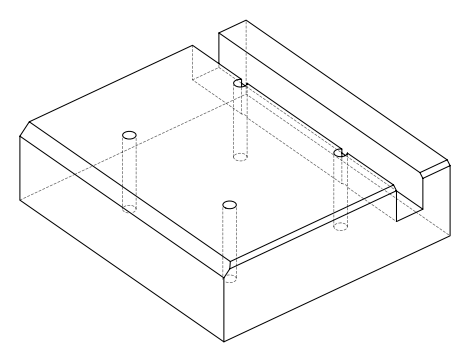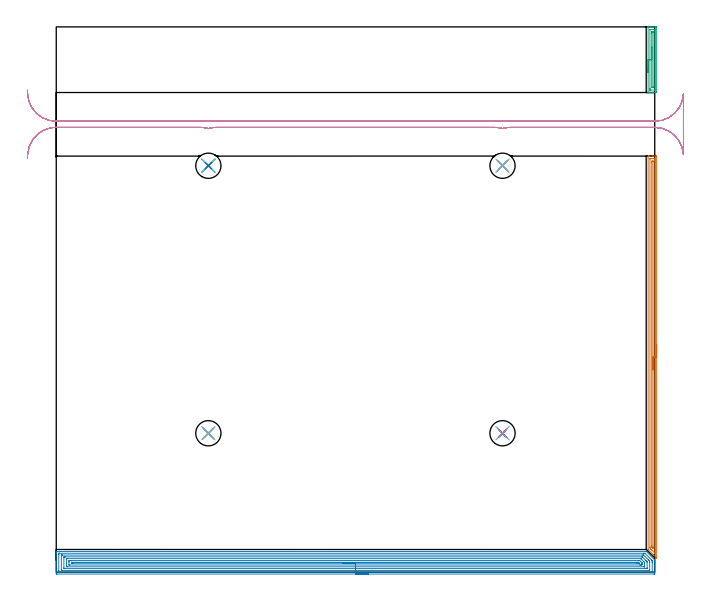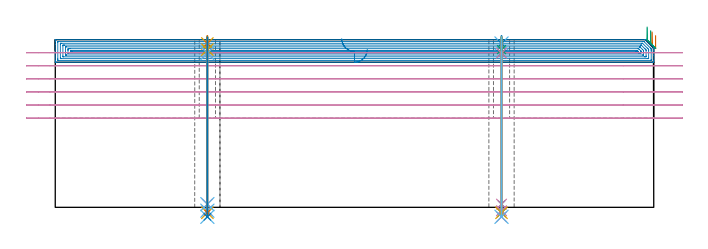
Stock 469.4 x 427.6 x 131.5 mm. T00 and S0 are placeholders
(PLAN: 24 operations, 18 tool changes, 58.4 min)
(1 AREA_MILL | FG_CHAMFER_SURFACE | UGT0205_001 | 7.67 min | 7278 mm3)
(2 AREA_MILL_1 | FG_CHAMFER_SURFACE_1 | UGT0205_001 | 26.44 min | 73337 mm3)
(3 AREA_MILL_2 | FG_CHAMFER_SURFACE_2 | UGT0205_001 | 1.41 min | 1255 mm3)
(4 MILL_RECTANGULAR_SLOT | SLOT_RECTANGULAR | UGT0201_009 | Follow Part, ap 11.25, ae 75% | 15.69 min | 1438585 mm3)
(5 SPOT_DRILL | STEP1HOLE | NXT0321_9005460120000 | 0.05 min | 287 mm3)
(6 SPOT_DRILL_1 | STEP1HOLE_1 | NXT0321_9005460120000 | 0.05 min | 86 mm3)
(7 SPOT_DRILL_2 | STEP1HOLE_2 | NXT0321_9005460120000 | 0.05 min | 330 mm3)
(8 SPOT_DRILL_3 | STEP1HOLE_3 | NXT0321_9005460120000 | 0.05 min | 132 mm3)
(9 DRILL_BLIND_HOLE_INTO_CENTER | STEP1HOLE | NXT0301_023 | 0.04 min | 211 mm3)
(10 GUN_DRILL_THROUGH_HOLE | STEP1HOLE | UGT0307_001 | 0.58 min | 2456 mm3)
(11 SPADE_DRILL_TO_ENLARGE_THROUGH_HOLE | STEP1HOLE | UGT0306_003 | 0.55 min | 13242 mm3)
(12 DRILL_TO_ENLARGE_THROUGH_HOLE | STEP1HOLE | UGT0301_264 | 0.57 min | 24262 mm3)
(13 DRILL_BLIND_HOLE_INTO_CENTER_1 | STEP1HOLE_1 | NXT0301_023 | 0.04 min | 22 mm3)
(14 GUN_DRILL_THROUGH_HOLE_1 | STEP1HOLE_1 | UGT0307_001 | 0.58 min | 2466 mm3)
(15 SPADE_DRILL_TO_ENLARGE_THROUGH_HOLE_1 | STEP1HOLE_1 | UGT0306_003 | 0.55 min | 13537 mm3)
(16 DRILL_TO_ENLARGE_THROUGH_HOLE_1 | STEP1HOLE_1 | UGT0301_264 | 0.57 min | 24507 mm3)
(17 DRILL_BLIND_HOLE_INTO_CENTER_2 | STEP1HOLE_2 | NXT0301_023 | 0.04 min | 29 mm3)
(18 GUN_DRILL_THROUGH_HOLE_2 | STEP1HOLE_2 | UGT0307_001 | 0.58 min | 2188 mm3)
(19 SPADE_DRILL_TO_ENLARGE_THROUGH_HOLE_2 | STEP1HOLE_2 | UGT0306_003 | 0.55 min | 13485 mm3)
(20 DRILL_TO_ENLARGE_THROUGH_HOLE_2 | STEP1HOLE_2 | UGT0301_264 | 0.57 min | 22598 mm3)
(21 DRILL_BLIND_HOLE_INTO_CENTER_3 | STEP1HOLE_3 | NXT0301_023 | 0.04 min | 216 mm3)
(22 GUN_DRILL_THROUGH_HOLE_3 | STEP1HOLE_3 | UGT0307_001 | 0.58 min | 2453 mm3)
(23 SPADE_DRILL_TO_ENLARGE_THROUGH_HOLE_3 | STEP1HOLE_3 | UGT0306_003 | 0.55 min | 13112 mm3)
(24 DRILL_TO_ENLARGE_THROUGH_HOLE_3 | STEP1HOLE_3 | UGT0301_264 | 0.57 min | 23094 mm3)
(TOOL UGT0205_001 | Chamfer Mill 20 x 3 x 45 deg. | D20 FL50 Z2)
(TOOL UGT0201_009 | End Mill 45 mm | D45 FL63 Z6)
(TOOL NXT0321_9005460120000 | NC Spot Drill, 142deg, 12mm, Carbide, Uncoated | D12 PA142 FL30 Z2)
(TOOL NXT0301_023 | Carbide Drill 5.2mm [860.1-0520-016A1-MM 2214] | D5.2 PA140 FL28 Z2)
(TOOL UGT0307_001 | Gun Drill 5 mm | D5 PA130 FL24 Z1)
(TOOL UGT0306_003 | Spade Drill 12.5mm | D12.5 PA132 FL10 Z2)
(TOOL UGT0301_264 | Twist Drill 19.8 mm | D19.8 PA118 FL140 Z2)
(OP 1 AREA_MILL)
G17 G21 G94 G90
T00 M6
G54
G17 G0 G90 X470.9 Y178.65 S1061 M3
G43 Z141.5 H0
Z134.8
G94 G1 Y178.612 Z133.928 F250.
Y178.498 Z133.063
Y178.309 Z132.212
Y178.047 Z131.38
Y177.713 Z130.574
Y177.31 Z129.8
Y176.842 Z129.064
Y176.31 Z128.372
Y175.721 Z127.729
Y175.078 Z127.14
Y174.386 Z126.608
Y173.65 Z126.14
Y172.876 Z125.737
Y172.07 Z125.403
Y171.238 Z125.141
Y170.386 Z124.952
Y169.522 Z124.838
Y168.65 Z124.8
Y11.128
X470.899 Y11.1 Z124.799
X470.893 Y11.006 Z124.796
X470.885 Y11.01 Z124.804
X470.742 Y11.157 Z124.956
X470.598 Y11.3 Z125.098
X470.461 Y11.438 Z125.237
X470.295 Y11.603 Z125.402
X468.511 Y13.388 Z127.187
X464.496 Y17.403 Z131.203
X464.265 Y17.637 Z131.431
X464.203 Y17.706 Z131.489
X464.2 Y17.849 Z131.5
Y326.143
X464.202 Y326.29 Z131.488
X464.304 Y326.296 Z131.388
X464.413 Y326.3 Z131.286
X464.759 Z130.94
X465.373 Z130.322
X467.422 Z128.276
X467.985 Z127.709
X468.574 Z127.121
X470.316 Z125.381
X470.598 Y326.296 Z125.099
X470.893 Y326.29 Z124.803
X470.897 Y326.003 Z124.801
X470.899 Y325.697
X470.9 Y168.65 Z124.8
X469.486 Z126.214
X469.485 Y15.173 Z126.215
X469.484 Y14.999 Z126.216
X469.481 Y14.912 Z126.219
X469.48 Y14.885 Z126.22
X469.458 Y14.904 Z126.242
X469.179 Y15.173 Z126.521
X467.115 Y17.235 Z128.585
X466.501 Y17.85 Z129.199
X466.244 Y18.109 Z129.456
X465.621 Y18.742 Z130.079
X465.616 Y19.385 Z130.084
X465.615 Y19.634 Z130.085
Y323.912
X465.617 Y324.234 Z130.083
X465.619 Y324.274 Z130.081
X465.62 Y324.286 Z130.08
X465.639 Y324.29 Z130.061
X465.739 Y324.296 Z129.961
X465.866 Y324.299 Z129.834
X468.856 Y324.3 Z126.844
X469.35 Y324.298 Z126.35
X469.454 Y324.293 Z126.246
X469.473 Y324.291 Z126.227
X469.479 Y324.256 Z126.221
X469.482 Y324.163 Z126.218
X469.485 Y323.912 Z126.215
X469.486 Y323.267 Z126.214
Y323.02
Y168.65
X468.072 Z127.628
X468.071 Y19.546 Z127.629
X468.069 Y18.742 Z127.631
X468.061 Z127.639
X467.985 Y18.815 Z127.715
X467.165 Y19.634 Z128.535
X467.115 Y19.687 Z128.585
X467.066 Y19.741 Z128.634
X467.044 Y19.767 Z128.656
X467.036 Y19.909 Z128.664
X467.031 Y20.262 Z128.669
X467.029 Y20.438 Z128.671
X467.028 Y321.323 Z128.672
X467.031 Y322.127 Z128.669
X467.032 Y322.211 Z128.668
X467.037 Y322.29 Z128.663
X467.115 Y322.292 Z128.585
X467.818 Y322.299 Z127.882
X467.985 Z127.715
X468.041 Y322.296 Z127.659
X468.06 Y322.292 Z127.64
X468.064 Y322.289 Z127.636
X468.067 Y322.274 Z127.633
X468.07 Y322.216 Z127.63
X468.071 Y322.127 Z127.629
X468.072 Y322.039 Z127.628
Y168.65
Y167.778 Z127.666
Y166.914 Z127.78
Y166.062 Z127.969
Y165.23 Z128.232
Y164.424 Z128.565
Y163.65 Z128.968
Y162.914 Z129.437
Y162.222 Z129.968
Y161.579 Z130.557
Y160.99 Z131.201
Y160.458 Z131.893
Y159.99 Z132.628
Y159.587 Z133.402
Y159.253 Z134.208
Y158.991 Z135.04
Y158.802 Z135.892
Y158.688 Z136.757
Y158.65 Z137.628
G0 Z141.5
M5
M2
(OP 2 AREA_MILL_1)
G17 G21 G94 G90
T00 M6
G54
G17 G0 G90 X244.7 Y-1.5 S1061 M3
G43 Z141.5 H0
Z123.8
G94 G1 X244.662 Z122.928 F250.
X244.548 Z122.064
X244.359 Z121.212
X244.097 Z120.38
X243.763 Z119.574
X243.36 Z118.8
X242.892 Z118.064
X242.36 Z117.372
X241.771 Z116.729
X241.128 Z116.14
X240.436 Z115.608
X239.7 Z115.14
X238.926 Z114.737
X238.12 Z114.403
X237.288 Z114.141
X236.437 Z113.952
X235.572 Z113.838
X234.7 Z113.8
X0.619
X0.152 Y-1.495 Z113.803
X0.009 Y-1.492 Z113.806
X0.005 Y-1.034 Z114.264
X0. Y-0.422 Z114.875
Y12.475 Z127.77
Y14.851 Z130.146
Y15.533 Z130.833
Y15.84 Z131.14
X0.007 Y16.191 Z131.482
X0.008 Y16.197 Z131.488
X0.172 Y16.2 Z131.5
X462.527
X462.696 Y16.195 Z131.49
X462.722 Y16.178 Z131.478
X469.227 Y9.673 Z124.971
X469.341 Y9.556 Z124.854
X469.39 Y9.504 Z124.802
X469.4 Y8.875 Z124.174
Y7.451 Z122.747
Y4.002 Z119.298
Y-0.422 Z114.875
X469.395 Y-1.034 Z114.264
X469.391 Y-1.492 Z113.806
X469.248 Y-1.495 Z113.803
X468.781 Y-1.5 Z113.8
X234.7
Y-0.086 Z115.214
X2.406 Y-0.085 Z115.215
X2.339
X2.027 Y-0.079 Z115.221
X2.01 Y0.022 Z115.322
X2.003 Y0.247 Z115.547
X2.001 Y0.731 Z116.031
X2. Y1.132 Z116.432
X2.001 Y13.969 Z129.269
X2.003 Y14.367 Z129.667
X2.01 Y14.768 Z130.068
X2.024 Y14.779 Z130.079
X2.045 Y14.782 Z130.082
X2.096 Y14.784 Z130.084
X2.199 Y14.785 Z130.085
X2.406 Y14.786 Z130.086
X460.806 Y14.785 Z130.085
X461.633 Y14.78 Z130.08
X461.655 Y14.779 Z130.079
X461.68 Y14.759 Z130.059
X461.737 Y14.708 Z130.008
X461.846 Y14.603 Z129.903
X466.894 Y9.556 Z124.856
X466.994 Y9.455 Z124.755
X467.378 Y9.06 Z124.36
X467.39 Y8.674 Z123.974
X467.398 Y8.275 Z123.575
X467.399 Y7.791 Z123.091
X467.4 Y7.39 Z122.69
X467.399 Y0.731 Z116.031
X467.397 Y0.333 Z115.633
X467.39 Y-0.068 Z115.232
X467.376 Y-0.079 Z115.221
X467.355 Y-0.082 Z115.218
X467.304 Y-0.084 Z115.216
X467.201 Y-0.085 Z115.215
X466.994 Y-0.086 Z115.214
X234.7
Y1.328 Z116.628
X4.482 Y1.329 Z116.629
X4.193 Y1.33 Z116.63
X4.097 Y1.332 Z116.632
X4.023 Y1.335 Z116.635
X4.01 Y1.34 Z116.64
X4.006 Y1.369 Z116.669
X4.003 Y1.423 Z116.723
X4.001 Y1.614 Z116.914
X4. Y1.804 Z117.104
Y12.394 Z127.694
X4.001 Y13.086 Z128.386
X4.003 Y13.273 Z128.573
X4.01 Y13.339 Z128.639
X4.02 Y13.365 Z128.665
X4.049 Y13.366 Z128.666
X4.193 Y13.369 Z128.669
X4.798 Y13.371 Z128.671
X5.086
X459.846
X460.455 Y13.368 Z128.668
X460.594 Y13.364 Z128.664
X460.627 Y13.362 Z128.662
X460.676 Y13.318 Z128.618
X460.74 Y13.26 Z128.56
X464.445 Y9.556 Z124.856
X465.207 Y8.79 Z124.09
X465.316 Y8.674 Z123.974
X465.39 Y8.576 Z123.876
X465.396 Y8.487 Z123.787
X465.399 Y7.791 Z123.091
X465.4 Y7.601 Z122.901
X465.399 Y1.614 Z116.914
X465.397 Y1.426 Z116.726
X465.39 Y1.361 Z116.661
X465.38 Y1.335 Z116.635
X465.351 Y1.334 Z116.634
X465.207 Y1.331 Z116.631
X464.602 Y1.329 Z116.629
X464.314 Y1.328 Z116.628
X234.7
Y2.743 Z118.043
X6.623
X6.128 Y2.748 Z118.048
X6.015 Y2.75 Z118.05
X6.009 Y2.944 Z118.244
X6. Y3.359 Z118.659
Y11.321 Z126.621
X6.01 Y11.752 Z127.052
X6.024 Y11.95 Z127.25
X6.233 Y11.953 Z127.253
X6.873 Y11.957 Z127.257
X7.123
X459.203 Y11.956 Z127.256
X459.524 Y11.952 Z127.252
X459.562 Y11.95 Z127.25
X459.605 Y11.935 Z127.235
X459.712 Y11.833 Z127.133
X459.846 Y11.704 Z127.004
X462.527 Y9.024 Z124.324
X462.874 Y8.674 Z123.974
X463.212 Y8.327 Z123.627
X463.39 Y8.132 Z123.432
X463.4 Y7.791 Z123.091
Y3.379 Z118.679
X463.39 Y2.948 Z118.248
X463.376 Y2.75 Z118.05
X463.167 Y2.746 Z118.046
X462.527 Y2.743 Z118.043
X462.277
X234.7
Y4.157 Z119.457
X8.66
X8.555 Y4.159 Z119.459
X8.344 Y4.164 Z119.464
X8.01 Y4.175 Z119.475
X8.008 Y4.261 Z119.561
X8.001 Y4.913 Z120.213
Y10.208 Z125.508
X8.004 Y10.439 Z125.739
X8.007 Y10.519 Z125.819
X8.009 Y10.534 Z125.834
X8.098 Y10.537 Z125.837
X8.238 Y10.541 Z125.841
X8.449 Y10.543 Z125.843
X8.555
X458.165
X458.376 Y10.541 Z125.841
X458.516 Y10.537 Z125.837
X458.556 Y10.535 Z125.835
X458.566 Y10.529 Z125.829
X458.587 Y10.512 Z125.812
X458.663 Y10.439 Z125.739
X460.74 Y8.361 Z123.661
X461.302 Y7.791 Z123.091
X461.381 Y7.708 Z123.008
X461.39 Y7.628 Z122.928
X461.394 Y7.465 Z122.765
X461.399 Y7.14 Z122.44
Y4.492 Z119.792
X461.396 Y4.261 Z119.561
X461.393 Y4.181 Z119.481
X461.391 Y4.166 Z119.466
X461.303 Y4.163 Z119.463
X461.162 Y4.159 Z119.459
X460.951 Y4.157 Z119.457
X460.845
X234.7
Y5.571 Z120.871
X10.447 Y5.572 Z120.872
X10.012 Y5.574 Z120.874
X10.008 Y5.576 Z120.876
X10.002 Y5.583 Z120.883
X10. Y7.791 Z123.091
Y8.232 Z123.532
X10.003 Y8.674 Z123.974
X10.007 Y9.108 Z124.408
X10.447 Y9.122 Z124.422
X10.882 Y9.127 Z124.427
X11.34 Y9.128 Z124.428
X11.773 Y9.129 Z124.429
X457.166 Y9.128 Z124.428
X457.32 Y9.127 Z124.427
X457.442 Y9.125 Z124.425
X457.519 Y9.121 Z124.421
X457.569 Y9.074 Z124.374
X457.978 Y8.674 Z123.974
X458.953 Y7.699 Z122.999
X459.344 Y7.299 Z122.599
X459.39 Y7.25 Z122.55
X459.394 Y7.174 Z122.474
X459.398 Y7.056 Z122.356
X459.4 Y6.909 Z122.209
Y6.468 Z121.768
X459.397 Y6.026 Z121.326
X459.393 Y5.592 Z120.892
X458.953 Y5.578 Z120.878
X458.518 Y5.573 Z120.873
X458.06 Y5.572 Z120.872
X457.627 Y5.571 Z120.871
X234.7
Y6.985 Z122.285
X13.05
X12.234 Y6.986 Z122.286
X12.154 Y6.988 Z122.288
X12.046 Y6.992 Z122.292
X12.009 Y7.001 Z122.301
X12.005 Y7.022 Z122.322
X12.003 Y7.046 Z122.346
X12.001 Y7.139 Z122.439
X12.006 Y7.258 Z122.558
X12.027 Y7.708 Z123.008
X12.218 Y7.714 Z123.014
X12.234
X456.273
X456.351 Y7.713 Z123.013
X456.442 Y7.71 Z123.01
X456.484 Y7.707 Z123.007
X456.578 Y7.618 Z122.918
X456.718 Y7.483 Z122.783
X456.786 Y7.416 Z122.716
X457.166 Y7.032 Z122.332
X457.183 Y7.009 Z122.309
X457.166 Y6.992 Z122.292
X457.086 Y6.988 Z122.288
X457.011 Y6.987 Z122.287
X455.379 Y6.985 Z122.285
X234.7
X233.828 Z122.323
X232.964 Z122.437
X232.112 Z122.626
X231.28 Z122.888
X230.474 Z123.222
X229.7 Z123.625
X228.964 Z124.094
X228.272 Z124.625
X227.629 Z125.214
X227.04 Z125.857
X226.509 Z126.55
X226.04 Z127.285
X225.637 Z128.059
X225.303 Z128.865
X225.041 Z129.697
X224.852 Z130.549
X224.738 Z131.414
X224.7 Z132.285
G0 Z141.5
M5
M2
(OP 3 AREA_MILL_2)
G17 G21 G94 G90
T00 M6
G54
G17 G0 G90 X464.2 Y391.85 S1061 M3
G43 Z141.5 H0
G94 G1 Y391.888 Z140.628 F250.
Y392.002 Z139.763
Y392.191 Z138.912
Y392.453 Z138.08
Y392.787 Z137.274
Y393.19 Z136.5
Y393.658 Z135.764
Y394.19 Z135.072
Y394.779 Z134.429
Y395.422 Z133.84
Y396.114 Z133.308
Y396.85 Z132.84
Y397.624 Z132.437
Y398.43 Z132.103
Y399.262 Z131.841
Y400.113 Z131.652
Y400.978 Z131.538
Y401.85 Z131.5
Y427.533
X464.204 Y427.59 Z131.491
X464.291 Y427.6 Z131.407
X468.117 Z127.581
X468.856 Z126.837
X470.228 Z125.467
X470.598 Y427.596 Z125.097
X470.892 Y427.59 Z124.804
X470.897 Y427.394 Z124.8
X470.9 Y427.09
Y376.61
X470.897 Y376.306
X470.892 Y376.11 Z124.804
X470.598 Y376.1 Z125.097
X468.856 Z126.837
X468.117 Z127.581
X467.985 Z127.713
X464.291 Z131.407
X464.267 Y376.101 Z131.43
X464.204 Y376.11 Z131.49
X464.2 Y376.167 Z131.5
Y401.85
X465.614 Z130.086
X465.615 Y425.319 Z130.085
X465.616 Y425.479 Z130.084
X465.619 Y425.558 Z130.081
X465.621 Y425.589 Z130.079
X465.691 Y425.592 Z130.009
X465.969 Y425.599 Z129.731
X468.856 Y425.6 Z126.844
X469.453 Y425.598 Z126.247
X469.473 Y425.591 Z126.227
X469.479 Y425.588 Z126.221
X469.482 Y425.568 Z126.218
X469.484 Y425.319 Z126.216
X469.486 Y424.679 Z126.214
Y424.433
X469.485 Y378.381 Z126.215
X469.484 Y378.221 Z126.216
X469.481 Y378.142 Z126.219
X469.479 Y378.111 Z126.221
X469.409 Y378.108 Z126.291
X469.131 Y378.101 Z126.569
X466.244 Y378.1 Z129.456
X465.647 Y378.102 Z130.053
X465.627 Y378.109 Z130.073
X465.621 Y378.112 Z130.079
X465.618 Y378.132 Z130.082
X465.616 Y378.381 Z130.084
X465.614 Y379.021 Z130.086
Y379.267
Y401.85
X467.028 Z128.672
X467.029 Y422.749 Z128.671
X467.035 Y423.548 Z128.665
Y423.583
X467.07 Y423.593 Z128.63
X467.115 Y423.596 Z128.585
X467.934 Y423.6 Z127.766
X467.985 Y423.598 Z127.715
X468.036 Y423.594 Z127.664
X468.065 Y423.59 Z127.635
X468.067 Y423.576 Z127.633
X468.069 Y423.548 Z127.631
X468.071 Y423.461 Z127.629
Y380.951
X468.065 Y380.152 Z127.635
Y380.117
X468.03 Y380.107 Z127.67
X467.985 Y380.104 Z127.715
X467.166 Y380.1 Z128.534
X467.115 Y380.102 Z128.585
X467.064 Y380.106 Z128.636
X467.035 Y380.11 Z128.665
X467.033 Y380.124 Z128.667
X467.031 Y380.152 Z128.669
X467.029 Y380.239 Z128.671
X467.028 Y401.85 Z128.672
Y402.722 Z128.71
Y403.586 Z128.823
Y404.438 Z129.012
Y405.27 Z129.275
Y406.076 Z129.608
Y406.85 Z130.011
Y407.586 Z130.48
Y408.278 Z131.011
Y408.921 Z131.601
Y409.51 Z132.244
Y410.041 Z132.936
Y410.51 Z133.672
Y410.913 Z134.445
Y411.247 Z135.251
Y411.509 Z136.083
Y411.698 Z136.935
Y411.812 Z137.8
Y411.85 Z138.672
G0 Z141.5
M5
M2
(OP 4 MILL_RECTANGULAR_SLOT)
G17 G21 G94 G90
T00 M6
G54
G17 G0 G90 X-22.625 Y324.465 S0 M3
G43 Z141.5 H0
Z121.25
G94 G1 X-22.47 Y327.461 F250.
G2 X-13.261 Y344.477 R22.5 F500.
X-4.157 Y348.413 R22.5 F432.
X0. Y348.8 R22.5 F363.
G1 X112.956
G2 X119.3 Y347.887 R22.5
X125.644 Y348.8 R22.5
G1 X343.656
G2 X350. Y347.887 R22.5
X356.344 Y348.8 R22.5
G1 X445.47
X469.4 F500.
G2 X491.87 Y327.462 R22.5
G1 X491.9
Y374.938
X491.87
G2 X469.4 Y353.6 R22.5
G1 X0.
G2 X-22.47 Y374.939 R22.5
G1 X-22.625 Y377.935 F250.
G0 Y324.465 Z111.
G1 X-22.47 Y327.461
G2 X-13.261 Y344.477 R22.5 F500.
X-4.157 Y348.413 R22.5 F444.
X0. Y348.8 R22.5 F373.
G1 X112.956
G2 X119.3 Y347.887 R22.5
X125.644 Y348.8 R22.5
G1 X343.656
G2 X350. Y347.887 R22.5
X356.344 Y348.8 R22.5
G1 X445.47
X469.4 F500.
G2 X491.87 Y327.462 R22.5
G1 X491.9
Y374.938
X491.87
G2 X469.4 Y353.6 R22.5
G1 X0.
G2 X-22.47 Y374.939 R22.5
G1 X-22.625 Y377.935 F250.
G0 Y324.465 Z100.75
G1 X-22.47 Y327.461
G2 X-13.261 Y344.477 R22.5 F500.
X-4.157 Y348.413 R22.5 F432.
X0. Y348.8 R22.5 F363.
G1 X112.956
G2 X119.3 Y347.887 R22.5
X125.644 Y348.8 R22.5
G1 X343.656
G2 X350. Y347.887 R22.5
X356.344 Y348.8 R22.5
G1 X445.47
X469.4 F500.
G2 X491.87 Y327.462 R22.5
G1 X491.9
Y374.938
X491.87
G2 X469.4 Y353.6 R22.5
G1 X0.
G2 X-22.47 Y374.939 R22.5
G1 X-22.625 Y377.935 F250.
G0 Y324.465 Z90.5
G1 X-22.47 Y327.461
G2 X-13.261 Y344.477 R22.5 F500.
X-4.157 Y348.413 R22.5 F432.
X0. Y348.8 R22.5 F363.
G1 X112.956
G2 X119.3 Y347.887 R22.5
X125.644 Y348.8 R22.5
G1 X343.656
G2 X350. Y347.887 R22.5
X356.344 Y348.8 R22.5
G1 X445.47
X469.4 F500.
G2 X491.87 Y327.462 R22.5
G1 X491.9
Y374.938
X491.87
G2 X469.4 Y353.6 R22.5
G1 X0.
G2 X-22.47 Y374.939 R22.5
G1 X-22.625 Y377.935 F250.
G0 Y324.465 Z80.25
G1 X-22.47 Y327.461
G2 X-13.261 Y344.477 R22.5 F500.
X-4.157 Y348.413 R22.5 F432.
X0. Y348.8 R22.5 F363.
G1 X112.956
G2 X119.3 Y347.887 R22.5
X125.644 Y348.8 R22.5
G1 X343.656
G2 X350. Y347.887 R22.5
X356.344 Y348.8 R22.5
G1 X445.47
X469.4 F500.
G2 X491.87 Y327.462 R22.5
G1 X491.9
Y374.938
X491.87
G2 X469.4 Y353.6 R22.5
G1 X0.
G2 X-22.47 Y374.939 R22.5
G1 X-22.625 Y377.935 F250.
G0 Y324.465 Z70.
G1 X-22.47 Y327.461
G2 X-13.261 Y344.477 R22.5 F500.
X-4.157 Y348.413 R22.5 F432.
X0. Y348.8 R22.5 F363.
G1 X112.956
G2 X119.3 Y347.887 R22.5
X125.644 Y348.8 R22.5
G1 X343.656
G2 X350. Y347.887 R22.5
X356.344 Y348.8 R22.5
G1 X445.47
X469.4 F500.
G2 X491.87 Y327.462 R22.5
G1 X491.9
Y374.938
X491.87
G2 X469.4 Y353.6 R22.5
G1 X0.
G2 X-22.47 Y374.939 R22.5
G1 X-22.625 Y377.935 F250.
G0 Z141.5
M5
M2
(OP 5 SPOT_DRILL)
G17 G21 G94 G90
T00 M6
G54
G17 G0 G90 X119.3 Y108.9 S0 M3
G43 Z141.5 H0
G94 G81 G98 Z128.5 F250. R134.5
G80
M5
M2
(OP 6 SPOT_DRILL_1)
G17 G21 G94 G90
T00 M6
G54
G17 G0 G90 X350. Y108.9 S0 M3
G43 Z141.5 H0
G94 G81 G98 Z128.5 F250. R134.5
G80
M5
M2
(OP 7 SPOT_DRILL_2)
G17 G21 G94 G90
T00 M6
G54
G17 G0 G90 X119.3 Y318.7 S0 M3
G43 Z141.5 H0
G94 G81 G98 Z128.5 F250. R134.5
G80
M5
M2
(OP 8 SPOT_DRILL_3)
G17 G21 G94 G90
T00 M6
G54
G17 G0 G90 X350. Y318.7 S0 M3
G43 Z141.5 H0
G94 G81 G98 Z128.5 F250. R134.5
G80
M5
M2
(OP 9 DRILL_BLIND_HOLE_INTO_CENTER)
G17 G21 G94 G90
T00 M6
G54
G17 G0 G90 X119.3 Y108.9 S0 M3
G43 Z141.5 H1
G94 G81 G98 Z123.7 F250. R133.5
G80
M5
M2
(OP 10 GUN_DRILL_THROUGH_HOLE)
G17 G21 G94 G90
T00 M6
G54
G17 G0 G90 X119.3 Y108.9 M8
G43 Z141.5 H0
Z129.362
S716 M3
G94 G1 Z120.944 F125. M26
G4 X.084
Z2.5 F250.
G4 X.084
Z-2.666 F125.
G4 X.084
M5
M9
G0 Z129.362
Z141.5
M2
(OP 11 SPADE_DRILL_TO_ENLARGE_THROUGH_HOLE)
G17 G21 G94 G90
T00 M6
G54
G17 G0 G90 X119.3 Y108.9 S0 M3
G43 Z141.5 H0
G94 G73 G98 Z-4.283 F250. Q12.344 R133.5
G80
M5
M2
(OP 12 DRILL_TO_ENLARGE_THROUGH_HOLE)
G17 G21 G94 G90
T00 M6
G54
G17 G0 G90 X119.3 Y108.9 S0 M3
G43 Z141.5 H0
G94 G73 G98 Z-7.449 F250. Q17.369 R133.5
G80
M5
M2
(OP 13 DRILL_BLIND_HOLE_INTO_CENTER_1)
G17 G21 G94 G90
T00 M6
G54
G17 G0 G90 X350. Y108.9 S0 M3
G43 Z141.5 H1
G94 G81 G98 Z123.7 F250. R133.5
G80
M5
M2
(OP 14 GUN_DRILL_THROUGH_HOLE_1)
G17 G21 G94 G90
T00 M6
G54
G17 G0 G90 X350. Y108.9 M8
G43 Z141.5 H0
Z129.362
S716 M3
G94 G1 Z120.944 F125. M26
G4 X.084
Z2.5 F250.
G4 X.084
Z-2.666 F125.
G4 X.084
M5
M9
G0 Z129.362
Z141.5
M2
(OP 15 SPADE_DRILL_TO_ENLARGE_THROUGH_HOLE_1)
G17 G21 G94 G90
T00 M6
G54
G17 G0 G90 X350. Y108.9 S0 M3
G43 Z141.5 H0
G94 G73 G98 Z-4.283 F250. Q12.344 R133.5
G80
M5
M2
(OP 16 DRILL_TO_ENLARGE_THROUGH_HOLE_1)
G17 G21 G94 G90
T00 M6
G54
G17 G0 G90 X350. Y108.9 S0 M3
G43 Z141.5 H0
G94 G73 G98 Z-7.449 F250. Q17.369 R133.5
G80
M5
M2
(OP 17 DRILL_BLIND_HOLE_INTO_CENTER_2)
G17 G21 G94 G90
T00 M6
G54
G17 G0 G90 X119.3 Y318.7 S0 M3
G43 Z141.5 H1
G94 G81 G98 Z123.7 F250. R133.5
G80
M5
M2
(OP 18 GUN_DRILL_THROUGH_HOLE_2)
G17 G21 G94 G90
T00 M6
G54
G17 G0 G90 X119.3 Y318.7 M8
G43 Z141.5 H0
Z129.362
S716 M3
G94 G1 Z120.944 F125. M26
G4 X.084
Z2.5 F250.
G4 X.084
Z-2.666 F125.
G4 X.084
M5
M9
G0 Z129.362
Z141.5
M2
(OP 19 SPADE_DRILL_TO_ENLARGE_THROUGH_HOLE_2)
G17 G21 G94 G90
T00 M6
G54
G17 G0 G90 X119.3 Y318.7 S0 M3
G43 Z141.5 H0
G94 G73 G98 Z-4.283 F250. Q12.344 R133.5
G80
M5
M2
(OP 20 DRILL_TO_ENLARGE_THROUGH_HOLE_2)
G17 G21 G94 G90
T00 M6
G54
G17 G0 G90 X119.3 Y318.7 S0 M3
G43 Z141.5 H0
G94 G73 G98 Z-7.449 F250. Q17.369 R133.5
G80
M5
M2
(OP 21 DRILL_BLIND_HOLE_INTO_CENTER_3)
G17 G21 G94 G90
T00 M6
G54
G17 G0 G90 X350. Y318.7 S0 M3
G43 Z141.5 H1
G94 G81 G98 Z123.7 F250. R133.5
G80
M5
M2
(OP 22 GUN_DRILL_THROUGH_HOLE_3)
G17 G21 G94 G90
T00 M6
G54
G17 G0 G90 X350. Y318.7 M8
G43 Z141.5 H0
Z129.362
S716 M3
G94 G1 Z120.944 F125. M26
G4 X.084
Z2.5 F250.
G4 X.084
Z-2.666 F125.
G4 X.084
M5
M9
G0 Z129.362
Z141.5
M2
(OP 23 SPADE_DRILL_TO_ENLARGE_THROUGH_HOLE_3)
G17 G21 G94 G90
T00 M6
G54
G17 G0 G90 X350. Y318.7 S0 M3
G43 Z141.5 H0
G94 G73 G98 Z-4.283 F250. Q12.344 R133.5
G80
M5
M2
(OP 24 DRILL_TO_ENLARGE_THROUGH_HOLE_3)
G17 G21 G94 G90
T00 M6
G54
G17 G0 G90 X350. Y318.7 S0 M3
G43 Z141.5 H0
G94 G73 G98 Z-7.449 F250. Q17.369 R133.5
G80
M5
M2
